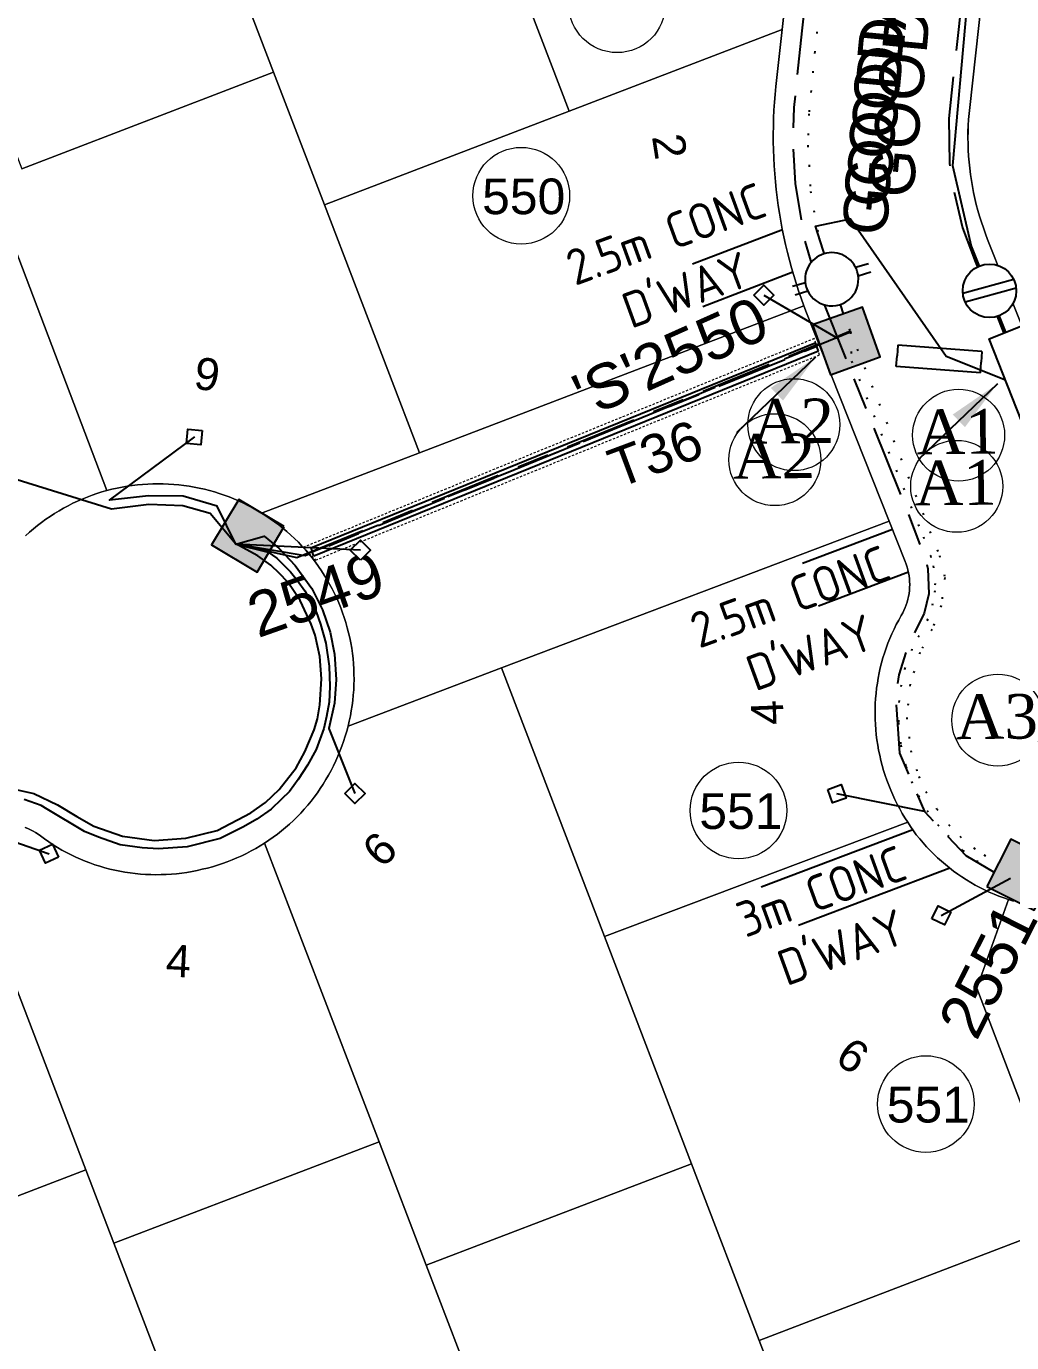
# Model space of a CAD drawing. Header units: metres. Extents: x 298214 to 299272, y 6265564 to 6266203.
# Drawn here: x 298589.3 to 298644.5, y 6265977.2 to 6266051 of the extents above; entities that cross this region are included whole.
import ezdxf
from ezdxf.enums import TextEntityAlignment as Align

# ---------------------------------------------------------------- set-up
doc = ezdxf.new("R2010")
doc.units = ezdxf.units.M
for name, pattern in [('Cable Exist UG', [8.2, 4, -1.2, 1.8, -1.2]), ('Cable Remove', [2, 0, -2]), ('HIDDEN', [0.375, 0.25, -0.125]), ('HIDDEN2', [0.1875, 0.125, -0.0625]), ('IE Trench LV', [6.5, 5, -1.5])]:
    doc.linetypes.add(name, pattern=pattern)
doc.layers.get('0').update_dxf_attribs({"color": 6})
for name, color, linetype, lineweight in [('Cadastre Land Parcels_SP_EXT', 9, 'Continuous', 5), ('Cadastre Other Property_SP_EXT', 9, 'HIDDEN', 5), ('Cadastre Roads_SP_EXT', 9, 'Continuous', 5)]:
    doc.layers.add(name, color=color, linetype=linetype, lineweight=lineweight)
for name, color, linetype in [('Duct_SP_NEW', 2, 'Continuous'), ('Equip_LV_EXT', 7, 'Continuous'), ('Mains_LV_EXT', 7, 'Continuous'), ('Mains_LV_NEW_T84', 2, 'Continuous'), ('Mains_SL_EXT', 7, 'Continuous'), ('Notes_LV_MISC', 7, 'Continuous'), ('Notes_SL_MISC', 7, 'Continuous'), ('Notes_SP_EXT', 7, 'Continuous'), ('Services_SP_EXT', 7, 'Continuous'), ('SupportsUG_SP_LV_NEW', 2, 'Continuous'), ('SupportsUG_SP_LV_SL_EXT', 7, 'Continuous'), ('Trench_SP_NEW', 2, 'Continuous'), ('UG_Details_SP_MISC', 7, 'Continuous')]:
    doc.layers.add(name, color=color, linetype=linetype)
doc.styles.add('COLUMN_LABEL', font='arial.ttf')
doc.styles.add('iecISOCP', font='isocp.shx')
doc.styles.add('iecNAME', font='times.ttf')
doc.styles.add('POLE_LABEL', font='arial.ttf')
doc.styles.get("Standard").update_dxf_attribs({"font": 'arial.ttf'})
doc.linetypes.add('IECLCABX1', pattern='A,7,-0.25,["x",Standard,S=2,R=0,X=0.2,Y=-0.8],-2.1', length=9.35)
doc.dimstyles.new('UGT1', dxfattribs={"dimtxt": 2.5, "dimasz": 2, "dimexe": 1.25, "dimexo": 0.625, "dimgap": 1, "dimtad": 1, "dimjust": 1, "dimlfac": 1000, "dimtxsty": 'iecISOCP', "dimblk1": 'M05', "dimblk2": 'NONE', "dimsah": 1, "dimcen": 0, "dimse1": 1, "dimse2": 1, "dimadec": 0, "dimazin": 0, "dimtfac": 1, "dimtmove": 0, "dimatfit": 3, "dimfxl": 1, "dimarcsym": 0})

# ---------------------------------------------------------------- blocks, each defined once
blk = doc.blocks.new('COLUMN_EXT')
blk.add_hatch(color=256).paths.add_polyline_path([(-1.485, 1.485), (-1.485, -1.485), (1.485, -1.485), (1.485, 1.485)])
blk.add_lwpolyline([(-1.485, -1.485), (1.485, -1.485), (1.485, 1.485), (-1.485, 1.485)], close=True)
for tag, height, style, flags, p in [('ASSET_NUM', 2.5, 'COLUMN_LABEL', 8, (2, 2)), ('STRUCTURE_PLANT_NUMBER', 0.2, 'POLE_LABEL', 9, (1.813, 0.031)), ('STREET_CODE', 0.2, 'COLUMN_LABEL', 9, (1.813, -0.2))]:
    blk.add_attdef(tag, text='', height=height, dxfattribs=dict(style=style, flags=flags)).set_placement(p, align=Align.MIDDLE_LEFT)
at = {"flags": 9}
for tag, p in [('OWNED_BY', (1.813, -0.6)), ('STATE', (1.813, -0.8)), ('COLUMN_TYPE', (1.813, -0.4)), ('USAGE', (1.813, -1)), ('LEGEND', (1.813, -1.2)), ('LOCATION', (1.813, -1.4)), ('STREETNAME', (1.813, -1.6)), ('SUBURB', (1.813, -1.8)), ('NOTES', (1.813, -2))]:
    blk.add_attdef(tag, text='', height=0.2, dxfattribs=at).set_placement(p, align=Align.MIDDLE_LEFT)
at = {"flags": 1}
blk.add_attdef('Z', (1.813, -2.351), '', height=0.2, dxfattribs=at)
blk = doc.blocks.new('CCP_EXT')
at = {"flags": 9}
for tag, p in [('USAGE', (0, -1.2)), ('LEGEND', (0, -1.4)), ('STATE', (0, -1.8)), ('LIFE_SUPPORT', (0, -1.6)), ('NOTES', (0, -2))]:
    blk.add_attdef(tag, text='', height=0.2, dxfattribs=at).set_placement(p, align=Align.MIDDLE_LEFT)
blk.add_wipeout([(0, 0.566), (0.566, 0), (0, -0.566), (-0.566, 0)])
blk.add_lwpolyline([(-0.566, 0), (0, 0.566), (0.566, 0), (0, -0.566), (-0.566, 0)])
at = {"flags": 1}
blk.add_attdef('Z', (0, 0), '', height=0.2, dxfattribs=at)
at = {"flags": 9}
for tag, p in [('CCP_TYPE', (0, 0)), ('OPERATING_VOLTAGE', (0, -0.6)), ('ORIENTATION', (0, -0.8)), ('CONSTRUCTED_VOLTAGE', (0, -0.2)), ('NO_PHASES', (0, -0.4)), ('OWNED_BY', (0, -1))]:
    blk.add_attdef(tag, text='', height=0.2, dxfattribs=at).set_placement(p, align=Align.MIDDLE_LEFT)
blk = doc.blocks.new('LV_UG_LINKS_OPEN_EXT')
for p, q in [((-0.249, 1.473), (-0.249, 2.22)), ((0.249, 1.473), (0.249, 2.22)), ((-0.249, -1.473), (-0.249, -2.22)), ((0.249, -1.473), (0.249, -2.22))]:
    blk.add_line(p, q)
at = {"flags": 9}
for tag, p in [('ACTUAL_STATUS', (0, 0)), ('OPERATING_VOLTAGE', (0, -0.6)), ('ORIENTATION', (0, -0.8)), ('CONSTRUCTED_VOLTAGE', (0, -0.2)), ('NO_PHASES', (0, -0.4)), ('STATE', (0, -1)), ('SWITCH_TYPE', (0, -1.2)), ('USAGE', (0, -1.4)), ('NOTES', (0, -1.6))]:
    blk.add_attdef(tag, text='', height=0.2, dxfattribs=at).set_placement(p, align=Align.MIDDLE_LEFT)
at = {"flags": 1}
blk.add_attdef('Z', (0, 0), '', height=0.2, dxfattribs=at)
blk.add_wipeout([(-0.249, 1.473), (-0.432, 1.43), (-0.608, 1.365), (-0.774, 1.278), (-0.928, 1.171), (-1.067, 1.045), (-1.19, 0.903), (-1.294, 0.747), (-1.377, 0.579), (-1.439, 0.402), (-1.478, 0.218), (-1.494, 0.031), (-1.486, -0.156), (-1.455, -0.341), (-1.4, -0.521), (-1.324, -0.692), (-1.227, -0.853), (-1.11, -1), (-0.976, -1.131), (-0.827, -1.244), (-0.664, -1.338), (-0.491, -1.411), (-0.311, -1.461), (-0.125, -1.489), (0.062, -1.493), (0.249, -1.473), (0.432, -1.43), (0.608, -1.365), (0.774, -1.278), (0.928, -1.171), (1.067, -1.045), (1.19, -0.903), (1.294, -0.747), (1.377, -0.579), (1.439, -0.402), (1.478, -0.218), (1.494, -0.031), (1.486, 0.156), (1.455, 0.341), (1.4, 0.521), (1.324, 0.692), (1.227, 0.853), (1.11, 1), (0.976, 1.131), (0.827, 1.244), (0.664, 1.338), (0.491, 1.411), (0.311, 1.461), (0.125, 1.489), (-0.062, 1.493)])
blk.add_lwpolyline([(0, -1.494, 1), (0, 1.494, 1)], format="xyb", close=True)
blk = doc.blocks.new('PILLAR_NEW')
for tag, height, flags, p in [('ASSET_NUM', 2.5, 8, (2, 4)), ('STREET_CODE', 0.2, 9, (1.5, 2)), ('OWNED_BY', 0.2, 9, (1.5, 1.8)), ('OPERATED_BY', 0.2, 9, (1.5, 1.6))]:
    blk.add_attdef(tag, text='', height=height, dxfattribs=dict(flags=flags)).set_placement(p, align=Align.MIDDLE_LEFT)
blk.add_wipeout([(-2.475, 0.99), (2.475, 0.99), (2.475, -0.99), (-2.475, -0.99)])
at = {"lineweight": -3}
blk.add_lwpolyline([(-2.475, 0.99), (2.475, 0.99), (2.475, -0.99), (-2.475, -0.99)], close=True, dxfattribs=at)
for tag, flags, p in [('MAINTAINED_BY', 9, (1.5, 1.4)), ('STATE', 9, (1.5, 1.2)), ('SUPPORT_TYPE', 9, (1.5, 1)), ('USAGE', 9, (1.5, 0.8)), ('SUBURB', 9, (1.5, 0.2)), ('STREETNAME', 9, (1.5, 0)), ('LEGEND', 9, (1.5, 0.6)), ('PARENT', 9, (1.5, 0.4)), ('Z', 1, (1.5, -0.6)), ('LOCATION', 9, (1.5, -0.2)), ('NOTES', 9, (1.5, -0.4))]:
    blk.add_attdef(tag, text='', height=0.2, dxfattribs=dict(flags=flags)).set_placement(p, align=Align.MIDDLE_LEFT)
blk = doc.blocks.new('_None')
blk = doc.blocks.new('M05')
blk.add_hatch(color=256).paths.add_polyline_path([(-2, 0), (-0.701, -0.75), (-0.701, 0.75)])
at = {"color": 1}
blk.add_lwpolyline([(-0.701, 0.75), (-0.701, -0.75), (-2, 0)], close=True, dxfattribs=at)
blk = doc.blocks.new('LV_UG_LINKS_CLOSED_NEW')
for tag, flags, p in [('OPERATED_BY', 9, (1.5, -2)), ('MAINTAINED_BY', 9, (1.5, -2.2)), ('TYPE', 9, (1.5, -2.6)), ('Z', 1, (1.5, -2.8)), ('NUMBER_OF_PHASES', 9, (1.5, -2.4))]:
    blk.add_attdef(tag, text='', height=0.2, dxfattribs=dict(flags=flags)).set_placement(p, align=Align.MIDDLE_LEFT)
blk.add_wipeout([(-1.056, 1.057), (-1.18, 0.916), (-1.286, 0.761), (-1.371, 0.594), (-1.435, 0.417), (-1.476, 0.234), (-1.493, 0.047), (-1.487, -0.14), (-1.458, -0.326), (-1.406, -0.506), (-1.331, -0.678), (-1.236, -0.839), (-1.121, -0.988), (-0.988, -1.12), (-0.84, -1.235), (-0.679, -1.331), (-0.506, -1.406), (-0.326, -1.458), (-0.141, -1.487), (0.047, -1.493), (0.233, -1.476), (0.416, -1.435), (0.593, -1.371), (0.76, -1.286), (0.915, -1.181), (1.056, -1.057), (1.18, -0.916), (1.286, -0.761), (1.371, -0.594), (1.435, -0.417), (1.476, -0.234), (1.493, -0.047), (1.487, 0.14), (1.458, 0.326), (1.406, 0.506), (1.331, 0.678), (1.236, 0.839), (1.121, 0.988), (0.988, 1.12), (0.84, 1.235), (0.679, 1.331), (0.506, 1.406), (0.326, 1.458), (0.141, 1.487), (-0.047, 1.493), (-0.233, 1.476), (-0.416, 1.435), (-0.593, 1.371), (-0.76, 1.286), (-0.915, 1.181)])
for p, q in [((-0.25, -1.479), (-0.25, 1.479)), ((0.25, -1.479), (0.25, 1.479))]:
    blk.add_line(p, q)
blk.add_circle((0, 0), 1.5)
at = {"flags": 9}
for tag, p in [('ACTUAL_STATUS', (1.5, 0)), ('OPERATING_VOLTAGE', (1.5, -0.6)), ('ORIENTATION', (1.5, -0.8)), ('CONSTRUCTED_VOLTAGE', (1.5, -0.2)), ('NO_PHASES', (1.5, -0.4)), ('STATE', (1.5, -1)), ('SWITCH_TYPE', (1.5, -1.2)), ('USAGE', (1.5, -1.4)), ('OWNED_BY', (1.5, -1.8)), ('NOTES', (1.5, -1.6))]:
    blk.add_attdef(tag, text='', height=0.2, dxfattribs=at).set_placement(p, align=Align.MIDDLE_LEFT)

msp = doc.modelspace()

# ---------------------------------------------------------------- linework, layer by layer
at = {"layer": 'Cadastre Land Parcels_SP_EXT', "linetype": 'Continuous'}
for points in [[(298577.962, 6266071.871), (298589.019, 6266043.006), (298603.128, 6266048.415), (298593.744, 6266072.911), (298593.31, 6266072.917), (298590.214, 6266072.884), (298587.122, 6266072.761), (298584.034, 6266072.551), (298580.953, 6266072.253), (298578.757, 6266071.979), (298577.962, 6266071.871)], [(298593.744, 6266072.911), (298603.128, 6266048.415), (298605.973, 6266040.987), (298619.702, 6266046.236), (298610.005, 6266071.531), (298604.472, 6266072.201), (298601.8, 6266072.481), (298599.526, 6266072.688), (298597.776, 6266072.791), (298596.432, 6266072.84), (298593.744, 6266072.911)], [(298610.005, 6266071.531), (298619.702, 6266046.236), (298631.642, 6266050.815), (298633.596, 6266068.691), (298629.947, 6266069.13), (298610.005, 6266071.531)], [(298632.854, 6266035.318), (298632.701, 6266035.739), (298632.556, 6266036.162), (298632.417, 6266036.588), (298632.285, 6266037.017), (298632.159, 6266037.447), (298632.042, 6266037.879), (298631.93, 6266038.312), (298631.826, 6266038.748), (298631.73, 6266039.185), (298631.64, 6266039.624), (298631.557, 6266040.063), (298631.482, 6266040.504), (298631.413, 6266040.946), (298631.353, 6266041.388), (298631.3, 6266041.832), (298631.254, 6266042.276), (298631.216, 6266042.721), (298631.185, 6266043.166), (298631.16, 6266043.612), (298631.144, 6266044.058), (298631.136, 6266044.503), (298631.135, 6266044.949), (298631.142, 6266045.395), (298631.155, 6266045.84), (298631.177, 6266046.284), (298631.207, 6266046.728), (298631.243, 6266047.172), (298631.288, 6266047.615), (298631.642, 6266050.815), (298619.702, 6266046.236), (298605.973, 6266040.987), (298611.308, 6266027.079), (298632.854, 6266035.318)], [(298615.909, 6266015.012), (298637.636, 6266023.24), (298633.005, 6266034.93), (298632.854, 6266035.318), (298611.308, 6266027.079), (298602.452, 6266023.7), (298602.699, 6266023.543), (298602.944, 6266023.379), (298603.183, 6266023.209), (298603.418, 6266023.033), (298603.648, 6266022.85), (298603.873, 6266022.661), (298604.092, 6266022.468), (298604.307, 6266022.266), (298604.517, 6266022.06), (298604.719, 6266021.848), (298604.917, 6266021.631), (298605.108, 6266021.408), (298605.293, 6266021.18), (298605.472, 6266020.947), (298605.645, 6266020.71), (298605.811, 6266020.468), (298605.971, 6266020.221), (298606.123, 6266019.97), (298606.27, 6266019.716), (298606.409, 6266019.457), (298606.541, 6266019.195), (298606.665, 6266018.929), (298606.784, 6266018.66), (298606.893, 6266018.388), (298606.997, 6266018.113), (298607.092, 6266017.835), (298607.18, 6266017.556), (298607.261, 6266017.273), (298607.333, 6266016.989), (298607.399, 6266016.702), (298607.456, 6266016.414), (298607.505, 6266016.124), (298607.546, 6266015.834), (298607.581, 6266015.541), (298607.606, 6266015.249), (298607.625, 6266014.956), (298607.635, 6266014.662), (298607.636, 6266014.369), (298607.631, 6266014.075), (298607.617, 6266013.782), (298607.596, 6266013.489), (298607.565, 6266013.197), (298607.528, 6266012.905), (298607.483, 6266012.615), (298607.43, 6266012.326), (298607.368, 6266012.039), (298607.3, 6266011.753), (298615.909, 6266015.012)], [(298638.676, 6266006.364), (298638.519, 6266006.611), (298638.37, 6266006.862), (298638.226, 6266007.116), (298638.089, 6266007.375), (298637.958, 6266007.637), (298637.836, 6266007.903), (298637.719, 6266008.171), (298637.609, 6266008.442), (298637.507, 6266008.715), (298637.412, 6266008.992), (298637.324, 6266009.271), (298637.242, 6266009.551), (298637.17, 6266009.833), (298637.103, 6266010.117), (298637.044, 6266010.404), (298636.993, 6266010.691), (298636.95, 6266010.978), (298636.914, 6266011.267), (298636.884, 6266011.558), (298636.863, 6266011.848), (298636.851, 6266012.138), (298636.844, 6266012.428), (298636.847, 6266012.72), (298636.855, 6266013.009), (298636.873, 6266013.299), (298636.898, 6266013.588), (298636.93, 6266013.876), (298636.971, 6266014.163), (298637.019, 6266014.449), (298637.074, 6266014.733), (298637.137, 6266015.015), (298637.207, 6266015.295), (298637.285, 6266015.573), (298637.37, 6266015.85), (298637.463, 6266016.123), (298637.563, 6266016.395), (298637.67, 6266016.662), (298637.784, 6266016.927), (298637.906, 6266017.188), (298638.034, 6266017.447), (298638.169, 6266017.702), (298638.312, 6266017.952), (298638.392, 6266018.096), (298638.465, 6266018.244), (298638.53, 6266018.395), (298638.589, 6266018.55), (298638.64, 6266018.707), (298638.684, 6266018.867), (298638.72, 6266019.029), (298638.749, 6266019.192), (298638.769, 6266019.356), (298638.781, 6266019.522), (298638.785, 6266019.688), (298638.781, 6266019.854), (298638.769, 6266020.02), (298638.749, 6266020.185), (298638.723, 6266020.35), (298638.688, 6266020.513), (298638.644, 6266020.674), (298638.594, 6266020.833), (298638.535, 6266020.99), (298637.636, 6266023.24), (298615.909, 6266015.012), (298621.681, 6265999.955), (298638.676, 6266006.364)], [(298626.555, 6265987.218), (298621.681, 6265999.955), (298615.909, 6266015.012), (298607.3, 6266011.753), (298607.224, 6266011.466), (298607.141, 6266011.182), (298607.05, 6266010.9), (298606.951, 6266010.621), (298606.845, 6266010.345), (298606.732, 6266010.071), (298606.612, 6266009.801), (298606.485, 6266009.534), (298606.352, 6266009.27), (298606.21, 6266009.012), (298606.062, 6266008.756), (298605.908, 6266008.504), (298605.747, 6266008.258), (298605.58, 6266008.015), (298605.405, 6266007.777), (298605.225, 6266007.545), (298605.039, 6266007.317), (298604.847, 6266007.094), (298604.648, 6266006.878), (298604.445, 6266006.666), (298604.235, 6266006.461), (298604.02, 6266006.261), (298603.8, 6266006.067), (298603.574, 6266005.88), (298603.344, 6266005.698), (298603.109, 6266005.524), (298602.869, 6266005.355), (298602.625, 6266005.194), (298609.04, 6265988.448), (298611.687, 6265981.528), (298626.555, 6265987.218)], [(298567.423, 6265998.216), (298574.432, 6265979.909), (298592.598, 6265986.868), (298585.449, 6266005.544), (298567.423, 6265998.216)], [(298594.173, 6265982.759), (298602.444, 6265961.182), (298620.32, 6265959.023), (298611.687, 6265981.528), (298609.04, 6265988.448), (298594.173, 6265982.759)], [(298611.687, 6265981.528), (298620.32, 6265959.023), (298638.197, 6265956.874), (298630.356, 6265977.31), (298626.555, 6265987.218), (298611.687, 6265981.528)], [(298574.432, 6265979.909), (298580.6, 6265963.822), (298602.444, 6265961.182), (298594.173, 6265982.759), (298592.598, 6265986.868), (298574.432, 6265979.909)], [(298630.356, 6265977.31), (298638.197, 6265956.874), (298655.176, 6265954.824), (298657.476, 6265954.584), (298658.861, 6265954.494), (298649.503, 6265978.909), (298647.582, 6265983.908), (298630.356, 6265977.31)]]:
    msp.add_lwpolyline(points, close=True, dxfattribs=at)
for points in [[(298644.448, 6266067.411), (298642.147, 6266046.445), (298642.113, 6266046.105), (298642.085, 6266045.764), (298642.065, 6266045.423), (298642.054, 6266045.081), (298642.051, 6266044.738), (298642.055, 6266044.395), (298642.066, 6266044.054), (298642.086, 6266043.712), (298642.113, 6266043.369), (298642.147, 6266043.029), (298642.19, 6266042.689), (298642.241, 6266042.349), (298642.299, 6266042.01), (298642.364, 6266041.673), (298642.437, 6266041.336), (298642.518, 6266041.003), (298642.606, 6266040.669), (298642.7, 6266040.338), (298642.803, 6266040.01), (298642.913, 6266039.683), (298643.03, 6266039.359), (298643.153, 6266039.037), (298645.998, 6266031.868)], [(298587.181, 6266042.306), (298593.786, 6266024.96), (298594.067, 6266025.031), (298594.35, 6266025.096), (298594.635, 6266025.153), (298594.921, 6266025.203), (298595.208, 6266025.245), (298595.497, 6266025.28), (298595.786, 6266025.306), (298596.077, 6266025.326), (298596.366, 6266025.337), (298596.657, 6266025.34), (298596.947, 6266025.338), (298597.238, 6266025.326), (298597.528, 6266025.307), (298597.816, 6266025.28), (298598.105, 6266025.247), (298598.393, 6266025.205), (298598.679, 6266025.155), (298598.963, 6266025.099), (298599.247, 6266025.034), (298599.528, 6266024.962), (298599.808, 6266024.883), (298600.085, 6266024.797), (298600.36, 6266024.702), (298600.633, 6266024.602), (298600.903, 6266024.493), (298601.168, 6266024.379), (298601.433, 6266024.258), (298601.693, 6266024.128), (298601.949, 6266023.992), (298602.203, 6266023.849), (298602.452, 6266023.7), (298611.308, 6266027.079), (298611.308, 6266027.079), (298605.973, 6266040.987), (298603.128, 6266048.415), (298589.019, 6266043.006)], [(298589.222, 6266022.423), (298589.44, 6266022.62), (298589.664, 6266022.812), (298589.892, 6266022.997), (298590.125, 6266023.176), (298590.363, 6266023.348), (298590.604, 6266023.514), (298590.851, 6266023.673), (298591.101, 6266023.827), (298591.355, 6266023.972), (298591.613, 6266024.111), (298591.874, 6266024.244), (298592.139, 6266024.368), (298592.406, 6266024.485), (298592.676, 6266024.595), (298592.951, 6266024.697), (298593.227, 6266024.793), (298593.505, 6266024.88), (298593.786, 6266024.96), (298587.181, 6266042.306)], [(298585.449, 6266005.544), (298592.598, 6265986.868), (298594.173, 6265982.759), (298609.04, 6265988.448), (298602.625, 6266005.194), (298602.375, 6266005.04), (298602.123, 6266004.893), (298601.865, 6266004.752), (298601.605, 6266004.617), (298601.342, 6266004.49), (298601.075, 6266004.369), (298600.805, 6266004.256), (298600.533, 6266004.149), (298600.256, 6266004.05), (298599.979, 6266003.957), (298599.699, 6266003.872), (298599.417, 6266003.793), (298599.133, 6266003.724), (298598.848, 6266003.66), (298598.561, 6266003.603), (298598.273, 6266003.555), (298597.983, 6266003.514), (298597.694, 6266003.481), (298597.403, 6266003.455), (298597.112, 6266003.437), (298596.821, 6266003.427), (298596.821, 6266003.427), (298596.53, 6266003.423), (298596.239, 6266003.429), (298595.948, 6266003.442), (298595.658, 6266003.461), (298595.369, 6266003.489), (298595.081, 6266003.525), (298594.793, 6266003.567), (298594.508, 6266003.618), (298594.224, 6266003.677), (298593.941, 6266003.742), (298593.661, 6266003.815), (298593.384, 6266003.896), (298593.108, 6266003.984), (298592.834, 6266004.08), (298592.565, 6266004.183), (298592.298, 6266004.294), (298592.034, 6266004.41), (298591.773, 6266004.535), (298591.516, 6266004.667), (298591.263, 6266004.805), (298591.013, 6266004.951), (298590.767, 6266005.102), (298590.526, 6266005.26), (298590.289, 6266005.426), (298590.057, 6266005.598), (298589.926, 6266005.693), (298589.79, 6266005.781), (298589.651, 6266005.864), (298589.507, 6266005.939), (298589.359, 6266006.008), (298589.209, 6266006.069)], [(298647.582, 6265983.908), (298642.551, 6265997.056), (298644.332, 6266002.025), (298644.056, 6266002.121), (298643.783, 6266002.225), (298643.513, 6266002.335), (298643.244, 6266002.453), (298642.981, 6266002.576), (298642.719, 6266002.708), (298642.463, 6266002.844), (298642.21, 6266002.989), (298641.96, 6266003.14), (298641.716, 6266003.297), (298641.475, 6266003.461), (298641.239, 6266003.63), (298641.008, 6266003.806), (298640.783, 6266003.99), (298640.562, 6266004.178), (298640.346, 6266004.372), (298640.136, 6266004.571), (298639.933, 6266004.777), (298639.735, 6266004.988), (298639.542, 6266005.205), (298639.355, 6266005.427), (298639.156, 6266005.66), (298638.99, 6266005.89), (298638.829, 6266006.125), (298638.676, 6266006.364), (298621.681, 6265999.955), (298626.555, 6265987.218), (298630.356, 6265977.31), (298647.582, 6265983.908)], [(298644.611, 6266001.935), (298644.332, 6266002.025), (298642.551, 6265997.056), (298647.582, 6265983.908)]]:
    msp.add_lwpolyline(points, dxfattribs=at)
at = {"layer": 'Cadastre Land Parcels_SP_EXT'}
for centre in [(298622.383, 6266052.224), (298617.011, 6266041.49), (298629.187, 6266007.023), (298639.692, 6265990.565)]:
    msp.add_circle(centre, 2.709, dxfattribs=at)
at = {"layer": 'Cadastre Roads_SP_EXT', "linetype": 'Continuous'}
msp.add_lwpolyline([(298645.998, 6266031.868), (298643.153, 6266039.037), (298643.03, 6266039.359), (298642.913, 6266039.683), (298642.803, 6266040.01), (298642.7, 6266040.338), (298642.606, 6266040.669), (298642.518, 6266041.003), (298642.437, 6266041.336), (298642.364, 6266041.673), (298642.299, 6266042.01), (298642.241, 6266042.349), (298642.19, 6266042.689), (298642.147, 6266043.029), (298642.113, 6266043.369), (298642.086, 6266043.712), (298642.066, 6266044.054), (298642.055, 6266044.395), (298642.051, 6266044.738), (298642.053, 6266045.081), (298642.065, 6266045.423), (298642.085, 6266045.764), (298642.112, 6266046.105), (298642.147, 6266046.445), (298644.447, 6266067.407)], dxfattribs=at)
at = {"layer": 'Duct_SP_NEW'}
for p, q in [((298638.128, 6266033.115), (298638.081, 6266032.517)), ((298642.838, 6266032.748), (298638.128, 6266033.115)), ((298638.034, 6266031.919), (298638.081, 6266032.517)), ((298642.838, 6266032.748), (298642.791, 6266032.15)), ((298642.745, 6266031.552), (298638.034, 6266031.919)), ((298642.745, 6266031.552), (298642.791, 6266032.15))]:
    msp.add_line(p, q, dxfattribs=at)
at = {"layer": 'Mains_LV_EXT', "linetype": 'Cable Remove', "ltscale": 0.5}
msp.add_lwpolyline([(298645.852, 6266069.27), (298635.812, 6266070.355), (298633.46, 6266049.572), (298633.138, 6266046.084), (298633.078, 6266044.317), (298633.227, 6266041.742), (298633.693, 6266039.132), (298634.09, 6266037.755), (298634.991, 6266035.056), (298635.46, 6266033.847)], dxfattribs=at)
at = {"layer": 'Notes_LV_MISC', "lineweight": 0}
msp.add_circle((298632.29, 6266028.655), 2.577, dxfattribs=at)
at = {"layer": 'Notes_SP_EXT'}
for p, q in [((298626.611, 6266037.668), (298631.653, 6266039.601)), ((298637.822, 6266022.774), (298632.772, 6266020.862)), ((298638.715, 6266020.388), (298633.664, 6266018.476)), ((298638.957, 6266005.94), (298630.465, 6266002.727))]:
    msp.add_line(p, q, dxfattribs=at)
at = {"layer": 'Notes_SP_EXT', "lineweight": 0}
for centre in [(298631.224, 6266026.691), (298641.42, 6266025.197), (298643.722, 6266012.091)]:
    msp.add_circle(centre, 2.577, dxfattribs=at)
at = {"layer": 'Services_SP_EXT'}
msp.add_lwpolyline([(298601.01, 6266021.962), (298599.575, 6266023.676), (298599.575, 6266023.676), (298598.037, 6266024.11), (298596.139, 6266024.172), (298594.035, 6266023.917), (298588.518, 6266025.641)], dxfattribs=at)
at = {"layer": 'Trench_SP_NEW', "color": 4, "linetype": 'IE Trench LV', "flags": 128}
msp.add_lwpolyline([(298643.354, 6266067.531), (298642.204, 6266057.048), (298641.323, 6266049.024), (298640.984, 6266045.814), (298641.014, 6266043.292), (298641.157, 6266042.151), (298641.749, 6266039.686), (298642.477, 6266037.757), (298643.553, 6266035.047), (298644.962, 6266031.495)], dxfattribs=at)
at = {"layer": 'UG_Details_SP_MISC'}
for p, q in [((298633.492, 6266033.247), (298633.582, 6266033.024)), ((298633.672, 6266032.802), (298633.582, 6266033.024)), ((298605.206, 6266021.749), (298605.297, 6266021.527)), ((298605.387, 6266021.305), (298605.297, 6266021.527))]:
    msp.add_line(p, q, dxfattribs=at)

# ---------------------------------------------------------------- block references
at = {"layer": 'SupportsUG_SP_LV_SL_EXT'}
ref = msp.add_blockref('COLUMN_EXT', (298635.238, 6266033.347), dxfattribs=dict(at, rotation=289.6597393494081))
ref.add_attrib('ASSET_NUM', "'S'2550", dxfattribs={"layer": '0', "height": 2.5, "rotation": 24.11694, "style": 'COLUMN_LABEL'}).set_placement((298631.399, 6266032.956), align=Align.BOTTOM_RIGHT)
ref = msp.add_blockref('COLUMN_EXT', (298601.69, 6266022.425), dxfattribs=dict(at, rotation=149.0801390498398))
ref.add_attrib('ASSET_NUM', '2549', dxfattribs={"layer": '0', "height": 2.5, "rotation": 19.44003, "style": 'COLUMN_LABEL'}).set_placement((298601.412, 6266019.032), align=Align.TOP_LEFT)
ref = msp.add_blockref('COLUMN_EXT', (298645.111, 6266003.425), dxfattribs=dict(at, rotation=333.154946263711))
ref.add_attrib('ASSET_NUM', '2551', dxfattribs={"layer": '0', "height": 2.5, "rotation": 63.19117, "style": 'COLUMN_LABEL'}).set_placement((298644.916, 6266001.543), align=Align.MIDDLE_RIGHT)

# ---------------------------------------------------------------- texts
at = {"layer": 'Cadastre Land Parcels_SP_EXT'}
for s, rotation, p in [('2', 278.80331, (298624.332, 6266044.813)), ('9', 351.65611, (298598.583, 6266030.693)), ('4', 92.2605, (298631.73, 6266011.845)), ('6', 45, (298609.212, 6266003.724)), ('4', 357.15053, (298597.054, 6265997.724)), ('6', 325.18516, (298634.511, 6265992.941))]:
    msp.add_text(s, height=1.8, rotation=rotation, dxfattribs=at).set_placement(p)
for s, p in [('550', (298614.816, 6266040.455)), ('551', (298626.993, 6266005.988)), ('551', (298637.498, 6265989.53))]:
    msp.add_text(s, height=2, dxfattribs=at).set_placement(p)
at = {"layer": 'Cadastre Roads_SP_EXT', "color": 1}
msp.add_text('GOODIA WAY', height=2.5, rotation=84.6282, dxfattribs=at).set_placement((298637.462, 6266039.183))
at = {"layer": 'Mains_LV_EXT'}
msp.add_text('T36', height=2.2, rotation=20.47484, dxfattribs=at).set_placement((298622.43, 6266025.068))
at = {"layer": 'Notes_LV_MISC', "color": 1}
msp.add_text('GOODIA WAY', height=2.5, rotation=84.6282, dxfattribs=at).set_placement((298638.959, 6266041.297))
at = {"layer": 'Notes_LV_MISC', "style": 'iecNAME'}
msp.add_text('A2', height=2.5, rotation=0.56706, dxfattribs=at).set_placement((298629.942, 6266027.583))
at = {"layer": 'Notes_SL_MISC', "color": 1}
msp.add_text('GOODIA WAY', height=2.5, rotation=84.6282, dxfattribs=at).set_placement((298637.555, 6266040.757))
at = {"layer": 'Notes_SP_EXT', "style": 'iecNAME'}
for s, p in [('A2', (298628.876, 6266025.619)), ('A1', (298639.072, 6266024.125)), ('A3', (298641.374, 6266011.019))]:
    msp.add_text(s, height=2.5, rotation=0.56706, dxfattribs=at).set_placement(p)
at = {"layer": 'Notes_SP_EXT', "lineweight": 0, "char_height": 2, "width": 15.06754, "attachment_point": 5, "rotation": 20.02376, "style": 'iecISOCP'}
for s, insert in [("2.5m CONC D'WAY", (298632.643, 6266017.441)), ("3m CONC D'WAY", (298634.398, 6266000.918))]:
    msp.add_mtext(s, dxfattribs=dict(at, insert=insert))

# ---------------------------------------------------------------- leaders
at = {"layer": 'Notes_SP_EXT', "lineweight": 0}
msp.add_leader([(298633.509, 6266032.437), (298629.08, 6266028.193)], dimstyle='UGT1', override={"dimasz": 3, "dimgap": 1, "dimtad": 0}, dxfattribs=at)

# ---------------------------------------------------------------- next in the draw order: block references
at = {"layer": 'Services_SP_EXT'}
for p in [(298630.607, 6266035.913), (298607.688, 6266007.973)]:
    msp.add_blockref('CCP_EXT', p, dxfattribs=at)
for p, rotation in [((298598.689, 6266027.963), 219.6629879938047), ((298607.995, 6266021.619), 90.0000000000002), ((298634.704, 6266007.96), 334.775260044649), ((298590.542, 6266004.602), 160.1043951314537), ((298640.556, 6266001.142), 19.01257578098715)]:
    msp.add_blockref('CCP_EXT', p, dxfattribs=dict(at, rotation=rotation))

# ---------------------------------------------------------------- next in the draw order: linework, layer by layer
at = {"layer": 'Cadastre Other Property_SP_EXT', "linetype": 'HIDDEN2'}
msp.add_lwpolyline([(298605.485, 6266021.064), (298633.731, 6266032.569), (298633.433, 6266033.48), (298604.804, 6266021.781), (298605.485, 6266021.064)], close=True, dxfattribs=at)
at = {"layer": 'Cadastre Roads_SP_EXT', "linetype": 'Continuous'}
for points in [[(298633.596, 6266068.691), (298631.642, 6266050.815), (298631.288, 6266047.615), (298631.243, 6266047.172), (298631.207, 6266046.728), (298631.177, 6266046.284), (298631.155, 6266045.84), (298631.142, 6266045.395), (298631.135, 6266044.949), (298631.136, 6266044.503), (298631.144, 6266044.058), (298631.16, 6266043.612), (298631.185, 6266043.166), (298631.216, 6266042.721), (298631.254, 6266042.276), (298631.3, 6266041.832), (298631.353, 6266041.388), (298631.413, 6266040.946), (298631.482, 6266040.504), (298631.557, 6266040.063), (298631.64, 6266039.624), (298631.73, 6266039.185), (298631.826, 6266038.748), (298631.93, 6266038.312), (298632.042, 6266037.879), (298632.16, 6266037.447), (298632.285, 6266037.017), (298632.417, 6266036.588), (298632.556, 6266036.162), (298632.701, 6266035.739), (298632.854, 6266035.318), (298633.005, 6266034.93), (298637.636, 6266023.24), (298638.535, 6266020.99), (298638.594, 6266020.834), (298638.644, 6266020.674), (298638.688, 6266020.513), (298638.723, 6266020.35), (298638.749, 6266020.185), (298638.769, 6266020.02), (298638.781, 6266019.854), (298638.785, 6266019.688), (298638.781, 6266019.522), (298638.769, 6266019.356), (298638.749, 6266019.192), (298638.72, 6266019.029), (298638.684, 6266018.867), (298638.64, 6266018.707), (298638.589, 6266018.55), (298638.53, 6266018.395), (298638.465, 6266018.244), (298638.392, 6266018.096), (298638.312, 6266017.952), (298638.169, 6266017.702), (298638.034, 6266017.447), (298637.906, 6266017.188), (298637.784, 6266016.927), (298637.67, 6266016.662), (298637.563, 6266016.395), (298637.463, 6266016.123), (298637.37, 6266015.85), (298637.285, 6266015.573), (298637.207, 6266015.295), (298637.137, 6266015.015), (298637.074, 6266014.733), (298637.019, 6266014.449), (298636.971, 6266014.163), (298636.93, 6266013.876), (298636.898, 6266013.588), (298636.873, 6266013.299), (298636.855, 6266013.009), (298636.847, 6266012.72), (298636.844, 6266012.428), (298636.851, 6266012.138), (298636.863, 6266011.848), (298636.884, 6266011.558), (298636.914, 6266011.267), (298636.95, 6266010.978), (298636.993, 6266010.691), (298637.044, 6266010.405), (298637.103, 6266010.117), (298637.17, 6266009.833), (298637.242, 6266009.551), (298637.324, 6266009.271), (298637.412, 6266008.992), (298637.507, 6266008.715), (298637.609, 6266008.442), (298637.719, 6266008.171), (298637.836, 6266007.903), (298637.958, 6266007.637), (298638.089, 6266007.375), (298638.226, 6266007.116), (298638.369, 6266006.862), (298638.519, 6266006.611), (298638.676, 6266006.364), (298638.829, 6266006.125), (298638.99, 6266005.89), (298639.156, 6266005.66), (298639.355, 6266005.427), (298639.542, 6266005.205), (298639.734, 6266004.988), (298639.933, 6266004.777), (298640.136, 6266004.571), (298640.346, 6266004.372), (298640.562, 6266004.178), (298640.783, 6266003.99), (298641.008, 6266003.806), (298641.239, 6266003.63), (298641.475, 6266003.461), (298641.716, 6266003.297), (298641.96, 6266003.14), (298642.21, 6266002.989), (298642.463, 6266002.844), (298642.719, 6266002.708), (298642.981, 6266002.576), (298643.244, 6266002.453), (298643.513, 6266002.335), (298643.783, 6266002.225), (298644.056, 6266002.121), (298644.332, 6266002.025), (298644.611, 6266001.935)], [(298589.209, 6266006.069), (298589.359, 6266006.008), (298589.507, 6266005.939), (298589.651, 6266005.864), (298589.79, 6266005.781), (298589.926, 6266005.693), (298590.057, 6266005.598), (298590.289, 6266005.426), (298590.526, 6266005.26), (298590.767, 6266005.102), (298591.013, 6266004.951), (298591.263, 6266004.805), (298591.516, 6266004.667), (298591.773, 6266004.535), (298592.034, 6266004.41), (298592.298, 6266004.294), (298592.565, 6266004.183), (298592.835, 6266004.08), (298593.108, 6266003.985), (298593.384, 6266003.896), (298593.661, 6266003.815), (298593.941, 6266003.742), (298594.224, 6266003.677), (298594.508, 6266003.618), (298594.793, 6266003.568), (298595.081, 6266003.525), (298595.369, 6266003.489), (298595.658, 6266003.461), (298595.948, 6266003.442), (298596.239, 6266003.429), (298596.53, 6266003.423), (298596.821, 6266003.427), (298597.112, 6266003.437), (298597.403, 6266003.455), (298597.694, 6266003.481), (298597.983, 6266003.514), (298598.273, 6266003.555), (298598.561, 6266003.603), (298598.848, 6266003.66), (298599.133, 6266003.724), (298599.417, 6266003.793), (298599.699, 6266003.872), (298599.979, 6266003.957), (298600.256, 6266004.05), (298600.533, 6266004.149), (298600.805, 6266004.256), (298601.075, 6266004.369), (298601.342, 6266004.49), (298601.605, 6266004.617), (298601.865, 6266004.752), (298602.123, 6266004.893), (298602.375, 6266005.04), (298602.625, 6266005.194), (298602.869, 6266005.355), (298603.109, 6266005.524), (298603.344, 6266005.698), (298603.574, 6266005.88), (298603.8, 6266006.067), (298604.02, 6266006.261), (298604.235, 6266006.461), (298604.445, 6266006.666), (298604.445, 6266006.666), (298604.648, 6266006.878), (298604.847, 6266007.094), (298605.039, 6266007.317), (298605.225, 6266007.545), (298605.405, 6266007.777), (298605.58, 6266008.015), (298605.746, 6266008.258), (298605.908, 6266008.504), (298606.062, 6266008.756), (298606.21, 6266009.012), (298606.352, 6266009.27), (298606.485, 6266009.534), (298606.612, 6266009.801), (298606.732, 6266010.071), (298606.845, 6266010.345), (298606.951, 6266010.621), (298607.05, 6266010.9), (298607.141, 6266011.182), (298607.224, 6266011.466), (298607.3, 6266011.753), (298607.368, 6266012.039), (298607.43, 6266012.326), (298607.483, 6266012.615), (298607.528, 6266012.906), (298607.566, 6266013.197), (298607.596, 6266013.489), (298607.617, 6266013.782), (298607.631, 6266014.075), (298607.636, 6266014.369), (298607.635, 6266014.662), (298607.625, 6266014.956), (298607.606, 6266015.249), (298607.581, 6266015.541), (298607.546, 6266015.834), (298607.505, 6266016.124), (298607.456, 6266016.414), (298607.399, 6266016.702), (298607.333, 6266016.989), (298607.261, 6266017.273), (298607.18, 6266017.556), (298607.092, 6266017.835), (298606.997, 6266018.113), (298606.893, 6266018.388), (298606.784, 6266018.66), (298606.665, 6266018.929), (298606.541, 6266019.195), (298606.409, 6266019.457), (298606.27, 6266019.716), (298606.123, 6266019.97), (298605.971, 6266020.221), (298605.811, 6266020.468), (298605.645, 6266020.71), (298605.472, 6266020.947), (298605.293, 6266021.18), (298605.108, 6266021.408), (298604.917, 6266021.631), (298604.719, 6266021.848), (298604.517, 6266022.06), (298604.307, 6266022.266), (298604.092, 6266022.468), (298603.873, 6266022.661), (298603.648, 6266022.85), (298603.418, 6266023.033), (298603.183, 6266023.209), (298602.944, 6266023.379), (298602.699, 6266023.543), (298602.452, 6266023.7), (298602.203, 6266023.849), (298601.949, 6266023.992), (298601.693, 6266024.128), (298601.433, 6266024.257), (298601.168, 6266024.379), (298600.903, 6266024.493), (298600.633, 6266024.602), (298600.36, 6266024.702), (298600.085, 6266024.797), (298599.808, 6266024.883), (298599.528, 6266024.962), (298599.247, 6266025.034), (298598.963, 6266025.099), (298598.679, 6266025.155), (298598.393, 6266025.205), (298598.105, 6266025.247), (298597.816, 6266025.28), (298597.528, 6266025.307), (298597.238, 6266025.326), (298596.947, 6266025.338), (298596.657, 6266025.34), (298596.366, 6266025.337), (298596.077, 6266025.326), (298595.786, 6266025.306), (298595.497, 6266025.28), (298595.208, 6266025.245), (298594.921, 6266025.203), (298594.635, 6266025.153), (298594.35, 6266025.096), (298594.067, 6266025.031), (298593.786, 6266024.96), (298593.505, 6266024.88), (298593.227, 6266024.793), (298592.951, 6266024.697), (298592.676, 6266024.595), (298592.406, 6266024.485), (298592.138, 6266024.368), (298591.874, 6266024.244), (298591.613, 6266024.111), (298591.355, 6266023.973), (298591.101, 6266023.827), (298590.851, 6266023.673), (298590.604, 6266023.514), (298590.362, 6266023.348), (298590.125, 6266023.176), (298589.892, 6266022.997), (298589.664, 6266022.812), (298589.44, 6266022.62), (298589.222, 6266022.423)]]:
    msp.add_lwpolyline(points, dxfattribs=at)
at = {"layer": 'Mains_LV_EXT', "linetype": 'Cable Exist UG'}
for points in [[(298600.976, 6266021.97), (298604.434, 6266021.205), (298635.458, 6266033.906)], [(298588.506, 6266008.233), (298589.694, 6266007.976), (298591.017, 6266007.338), (298592.106, 6266006.689), (298593.055, 6266006.153), (298594.664, 6266005.58), (298596.433, 6266005.345), (298598.209, 6266005.462), (298599.968, 6266005.909), (298601.846, 6266006.884), (298602.672, 6266007.464), (298603.436, 6266008.194), (298604.394, 6266009.412), (298604.881, 6266010.306), (298605.401, 6266011.552), (298605.58, 6266012.169), (298605.719, 6266012.943), (298605.811, 6266014.41), (298605.715, 6266015.661), (298605.463, 6266016.85), (298605.233, 6266017.472), (298604.621, 6266018.788), (298604.137, 6266019.518), (298603.903, 6266019.835), (298603.461, 6266020.309), (298602.976, 6266020.782), (298602.238, 6266021.294), (298600.974, 6266021.99)]]:
    msp.add_lwpolyline(points, dxfattribs=at)
at = {"layer": 'Mains_LV_EXT', "linetype": 'Cable Remove', "ltscale": 0.5}
msp.add_lwpolyline([(298635.44, 6266033.905), (298640.458, 6266021.324), (298640.755, 6266020.08), (298640.545, 6266018.508), (298640.038, 6266017.176), (298639.355, 6266015.883), (298638.812, 6266014.102), (298638.618, 6266012.241), (298638.845, 6266010.393), (298639.291, 6266008.925), (298639.687, 6266008.093), (298640.295, 6266007.119), (298640.961, 6266006.244), (298641.602, 6266005.579), (298642.367, 6266004.923), (298642.941, 6266004.533), (298643.513, 6266004.199)], dxfattribs=at)
at = {"layer": 'Mains_SL_EXT', "linetype": 'Cable Exist UG'}
for points in [[(298635.46, 6266033.847), (298604.906, 6266021.306), (298601.01, 6266021.962)], [(298601.01, 6266021.962), (298602.819, 6266021.504), (298603.307, 6266021.161), (298603.694, 6266020.78), (298604.083, 6266020.396), (298604.449, 6266019.932), (298604.872, 6266019.345), (298605.133, 6266018.87), (298605.505, 6266018.157), (298605.752, 6266017.476), (298606.055, 6266016.412), (298606.234, 6266015.117), (298606.273, 6266013.969), (298606.24, 6266013.097), (298606.098, 6266012.298), (298605.937, 6266011.619), (298605.505, 6266010.436), (298605.027, 6266009.558), (298604.514, 6266008.76), (298604.019, 6266008.094), (298603.575, 6266007.65), (298602.987, 6266007.095), (298602.184, 6266006.533), (298601.443, 6266006.108), (298600.137, 6266005.449), (298598.279, 6266004.981), (298596.67, 6266004.873), (298595.766, 6266004.936), (298594.534, 6266005.098), (298593.321, 6266005.53), (298592.537, 6266005.853), (298590.434, 6266007.106), (298590.101, 6266007.305), (298589.144, 6266007.644)]]:
    msp.add_lwpolyline(points, dxfattribs=at)
at = {"layer": 'Mains_SL_EXT', "linetype": 'Cable Remove', "ltscale": 0.5}
msp.add_lwpolyline([(298635.46, 6266033.847), (298635.529, 6266032.222), (298639.55, 6266022.36), (298639.948, 6266021.311), (298640.104, 6266020.732), (298640.205, 6266019.754), (298640.186, 6266019.335), (298640.071, 6266018.605), (298639.795, 6266017.748), (298639.308, 6266016.824), (298638.911, 6266016.077), (298638.52, 6266014.998), (298638.305, 6266014.057), (298638.187, 6266013.186), (298638.156, 6266011.952), (298638.285, 6266010.696), (298638.569, 6266009.487), (298638.881, 6266008.64), (298639.265, 6266007.86), (298639.766, 6266007.03), (298640.352, 6266006.233), (298640.899, 6266005.628), (298641.757, 6266004.782), (298642.531, 6266004.173), (298643.513, 6266004.199)], dxfattribs=at)
at = {"layer": 'Notes_SP_EXT'}
for p, q in [((298627.185, 6266035.283), (298632.227, 6266037.216)), ((298641.043, 6266003.782), (298632.551, 6266000.569))]:
    msp.add_line(p, q, dxfattribs=at)
at = {"layer": 'Services_SP_EXT'}
for points in [[(298630.607, 6266035.913), (298634.743, 6266033.507)], [(298601.01, 6266021.962), (298599.963, 6266024.092), (298599.963, 6266024.092), (298598.052, 6266024.645), (298596.117, 6266024.673), (298593.926, 6266024.429), (298598.706, 6266027.977)], [(298601.01, 6266021.962), (298602.594, 6266022.401), (298602.594, 6266022.401), (298603.419, 6266021.728), (298604.34, 6266020.767), (298605.262, 6266019.461), (298605.862, 6266018.272), (298606.296, 6266017.012), (298606.544, 6266015.779), (298606.636, 6266014.376), (298606.538, 6266013.046), (298606.225, 6266011.611), (298607.688, 6266007.973)], [(298607.995, 6266021.619), (298601.01, 6266021.962)], [(298639.616, 6266006.967), (298634.704, 6266007.96)], [(298566.877, 6266000.049), (298569.418, 6265999.99), (298569.418, 6265999.99), (298585.121, 6266006.473), (298590.542, 6266004.602)], [(298640.556, 6266001.142), (298644.438, 6266003.236)]]:
    msp.add_lwpolyline(points, dxfattribs=at)
at = {"layer": 'UG_Details_SP_MISC'}
for p, q in [((298605.206, 6266021.749), (298633.492, 6266033.247)), ((298605.387, 6266021.305), (298633.672, 6266032.802))]:
    msp.add_line(p, q, dxfattribs=at)
at = {"layer": 'UG_Details_SP_MISC', "color": 7, "linetype": 'Cable Exist UG', "flags": 128}
for points in [[(298634.69, 6266068.571), (298633.712, 6266059.633), (298632.74, 6266050.739), (298632.29, 6266046.433), (298632.237, 6266044.517), (298632.372, 6266042.176), (298632.891, 6266039.036), (298633.874, 6266035.67), (298635.399, 6266031.873), (298638.7, 6266023.655), (298639.609, 6266021.259), (298639.808, 6266020.564), (298639.864, 6266019.161), (298639.599, 6266018.093), (298638.695, 6266016.253), (298638.18, 6266014.623), (298637.991, 6266013.399), (298638.221, 6266010.238), (298639.616, 6266006.967), (298641.932, 6266004.499), (298643.486, 6266003.591)], [(298605.297, 6266021.527), (298633.543, 6266033.032)]]:
    msp.add_lwpolyline(points, dxfattribs=at)

# ---------------------------------------------------------------- next in the draw order: texts
at = {"layer": 'Notes_SP_EXT', "lineweight": 0, "insert": (298625.685, 6266037.777), "char_height": 2, "width": 15.06754, "attachment_point": 5, "rotation": 20.02376, "style": 'iecISOCP'}
msp.add_mtext("2.5m CONC D'WAY", dxfattribs=at)

# ---------------------------------------------------------------- next in the draw order: block references
at = {"layer": 'SupportsUG_SP_LV_NEW'}
ref = msp.add_blockref('PILLAR_NEW', (298645.067, 6266031.532), dxfattribs=dict(at, rotation=291.63133116002))
ref.add_attrib('ASSET_NUM', "'S'152131", dxfattribs={"height": 2.5}).set_placement((298647.315, 6266031.086), align=Align.MIDDLE_LEFT)

# ---------------------------------------------------------------- next in the draw order: linework, layer by layer
at = {"layer": 'Mains_LV_NEW_T84', "color": 2, "linetype": 'IECLCABX1', "flags": 128}
msp.add_lwpolyline([(298657.892, 6266066.669), (298660.084, 6266066.246), (298658.571, 6266061.016), (298643.14, 6266062.88), (298642.377, 6266056.561), (298641.778, 6266049.868), (298641.179, 6266043.176), (298642.233, 6266038.671), (298644.155, 6266033.833)], dxfattribs=at)
at = {"layer": 'Notes_LV_MISC', "lineweight": 0}
msp.add_circle((298641.527, 6266028.063), 2.577, dxfattribs=at)

# ---------------------------------------------------------------- next in the draw order: texts
at = {"layer": 'Notes_LV_MISC', "style": 'iecNAME'}
msp.add_text('A1', height=2.5, rotation=0.56706, dxfattribs=at).set_placement((298639.179, 6266026.99))

# ---------------------------------------------------------------- next in the draw order: leaders
at = {"layer": 'Notes_SP_EXT', "lineweight": 0}
msp.add_leader([(298643.704, 6266030.943), (298639.275, 6266026.699)], dimstyle='UGT1', override={"dimasz": 3, "dimgap": 1, "dimtad": 0}, dxfattribs=at)

# ---------------------------------------------------------------- next in the draw order: block references
at = {"layer": 'Mains_LV_NEW_T84', "color": 2, "linetype": 'IECLCABX1', "rotation": 105.3649498197012}
msp.add_blockref('LV_UG_LINKS_CLOSED_NEW', (298643.257, 6266036.159), dxfattribs=at)

# ---------------------------------------------------------------- next in the draw order: linework, layer by layer
at = {"layer": 'Mains_LV_NEW_T84', "color": 2, "linetype": 'IECLCABX1', "flags": 128}
msp.add_lwpolyline([(298635.066, 6266034.862), (298633.499, 6266039.78), (298635.466, 6266040.19), (298640.836, 6266032.502), (298644.147, 6266031.167)], dxfattribs=at)

# ---------------------------------------------------------------- next in the draw order: block references
at = {"layer": 'Equip_LV_EXT', "rotation": 107.0218884726041}
msp.add_blockref('LV_UG_LINKS_OPEN_EXT', (298634.418, 6266036.808), dxfattribs=at)

doc.saveas('drawing.dxf')
